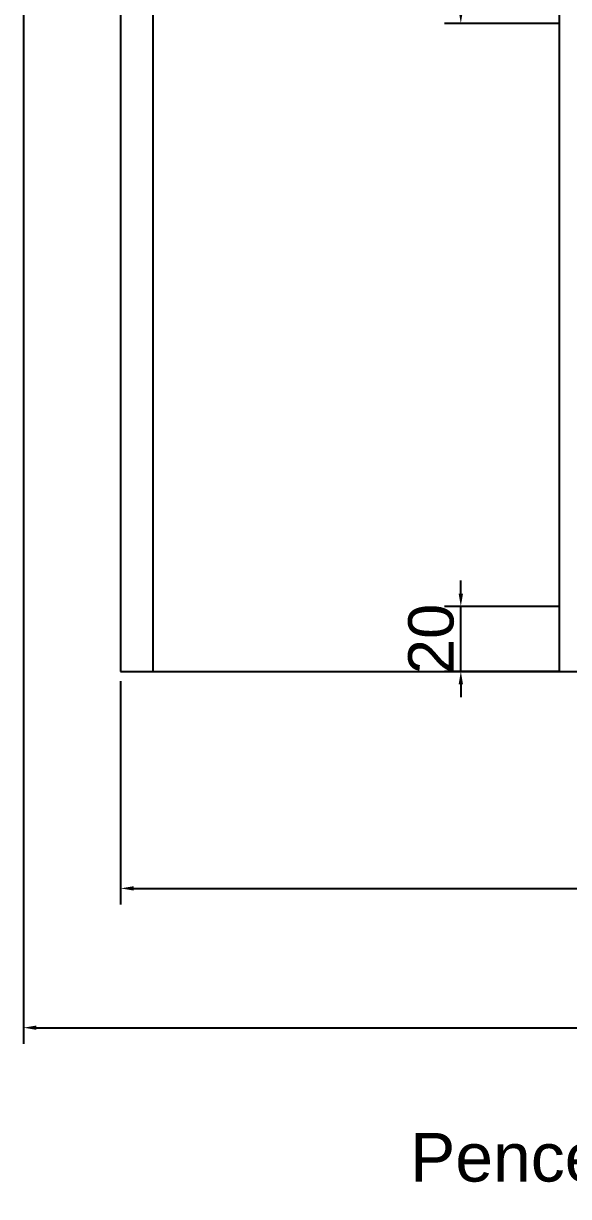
# Model space of a CAD drawing. Header units: centimetres. Extents: x -136 to 1955, y -1012 to 1233.
# Drawn here: x -30 to 138.3, y -1012.1 to -650 of the extents above; entities that cross this region are included whole.
import ezdxf
from ezdxf.enums import TextEntityAlignment as Align

# ---------------------------------------------------------------- set-up
doc = ezdxf.new("R2010")
doc.units = ezdxf.units.CM
for name, color, linetype in [('ON_DERZ', 8, 'Continuous'), ('ON_GORUNUS', 7, 'Continuous'), ('ON_OLCU', 4, 'Continuous'), ('ON_YAZI', 7, 'Continuous')]:
    doc.layers.add(name, color=color, linetype=linetype)
doc.styles.get("Standard").update_dxf_attribs({"font": 'Arial.ttf'})
doc.dimstyles.new('ISO-25', dxfattribs={"dimtxt": 2.5, "dimasz": 2.5, "dimexe": 1.25, "dimexo": 0.625, "dimtad": 1, "dimtxsty": 'Standard', "dimcen": 2.5, "dimadec": 0, "dimazin": 0, "dimtfac": 1, "dimtmove": 0, "dimatfit": 3, "dimfxl": 1, "dimarcsym": 0})

# ---------------------------------------------------------------- blocks, each defined once
blk = doc.blocks.new('*D152')
at = {"layer": 'Defpoints', "color": 0, "transparency": 16777216}
for p in [(0, -850), (773, -850), (773, -917)]:
    blk.add_point(p, dxfattribs=at)
at = {"layer": 'ON_OLCU', "color": 0, "lineweight": -2, "transparency": 16777216}
for p, q in [((0, -853), (0, -922)), ((773, -853), (773, -922)), ((4, -917), (769, -917))]:
    blk.add_line(p, q, dxfattribs=at)
at = {"layer": 'ON_OLCU', "color": 0, "transparency": 16777216}
for points in [[(4, -916.33), (4, -917.67), (0, -917)], [(769, -916.33), (769, -917.67), (773, -917)]]:
    blk.add_solid(points, dxfattribs=at)
at = {"layer": 'ON_OLCU', "color": 0, "transparency": 16777216, "insert": (386.5, -907.85), "char_height": 14, "attachment_point": 5}
blk.add_mtext('773', dxfattribs=at)
blk = doc.blocks.new('*D154')
at = {"layer": 'Defpoints', "color": 0, "transparency": 16777216}
for p in [(-30, -600), (803, -600), (803, -960)]:
    blk.add_point(p, dxfattribs=at)
at = {"layer": 'ON_OLCU', "color": 0, "lineweight": -2, "transparency": 16777216}
for p, q in [((-30, -603), (-30, -965)), ((803, -603), (803, -965)), ((-26, -960), (799, -960))]:
    blk.add_line(p, q, dxfattribs=at)
at = {"layer": 'ON_OLCU', "color": 0, "transparency": 16777216}
for points in [[(-26, -959.33), (-26, -960.67), (-30, -960)], [(799, -959.33), (799, -960.67), (803, -960)]]:
    blk.add_solid(points, dxfattribs=at)
at = {"layer": 'ON_OLCU', "color": 0, "transparency": 16777216, "insert": (386.5, -950.85), "char_height": 14, "attachment_point": 5}
blk.add_mtext('833', dxfattribs=at)
blk = doc.blocks.new('*D155')
at = {"layer": 'Defpoints', "color": 0, "transparency": 16777216}
for p in [(105, -830), (138.25, -830), (138.25, -850)]:
    blk.add_point(p, dxfattribs=at)
at = {"layer": 'ON_OLCU', "color": 0, "lineweight": -2, "transparency": 16777216}
for p, q in [((105, -826), (105, -822)), ((135.25, -830), (100, -830)), ((105, -850), (105, -830)), ((135.25, -850), (100, -850)), ((105, -854), (105, -858))]:
    blk.add_line(p, q, dxfattribs=at)
at = {"layer": 'ON_OLCU', "color": 0, "transparency": 16777216}
for points in [[(104.33, -826), (105.67, -826), (105, -830)], [(104.33, -854), (105.67, -854), (105, -850)]]:
    blk.add_solid(points, dxfattribs=at)
at = {"layer": 'ON_OLCU', "color": 0, "transparency": 16777216, "insert": (95.85, -840), "char_height": 14, "attachment_point": 5, "rotation": 90}
blk.add_mtext('20', dxfattribs=at)
blk = doc.blocks.new('*D156')
at = {"layer": 'Defpoints', "color": 0, "transparency": 16777216}
for p in [(105, -600), (138.25, -600), (138.25, -650)]:
    blk.add_point(p, dxfattribs=at)
at = {"layer": 'ON_OLCU', "color": 0, "lineweight": -2, "transparency": 16777216}
for p, q in [((135.25, -600), (100, -600)), ((105, -646), (105, -604)), ((135.25, -650), (100, -650))]:
    blk.add_line(p, q, dxfattribs=at)
at = {"layer": 'ON_OLCU', "color": 0, "transparency": 16777216}
for points in [[(104.33, -604), (105.67, -604), (105, -600)], [(104.33, -646), (105.67, -646), (105, -650)]]:
    blk.add_solid(points, dxfattribs=at)
at = {"layer": 'ON_OLCU', "color": 0, "transparency": 16777216, "insert": (95.85, -625), "char_height": 14, "attachment_point": 5, "rotation": 90}
blk.add_mtext('50', dxfattribs=at)

msp = doc.modelspace()

# ---------------------------------------------------------------- linework, layer by layer
at = {"layer": 'ON_DERZ'}
for p, q in [((10, -850), (10, -600)), ((135.5, -850), (135.5, -600))]:
    msp.add_line(p, q, dxfattribs=at)
at = {"layer": 'ON_GORUNUS'}
msp.add_lwpolyline([(0, -850), (773, -850), (773, -600), (0, -600)], close=True, dxfattribs=at)

# ---------------------------------------------------------------- texts
at = {"layer": 'ON_YAZI'}
msp.add_text('Pencere ust kotu 200 cm | Lento 50 cm | Bina yuksekligi 250 cm', height=15, dxfattribs=at).set_placement((386.5, -1000), align=Align.MIDDLE_CENTER)

# ---------------------------------------------------------------- dimensions: what is measured, and where the dimension line sits
at = {"layer": 'ON_OLCU'}
for base, p1, p2, picture, middle in [((803, -960), (-30, -600), (803, -600), '*D154', (386.5, -950.847)), ((773, -917), (0, -850), (773, -850), '*D152', (386.5, -907.847))]:
    dim = msp.add_linear_dim(base=base, p1=p1, p2=p2, dimstyle='ISO-25', override={"dimtxt": 14, "dimasz": 4, "dimexe": 5, "dimexo": 3, "dimgap": 2, "dimtix": 1, "dimatfit": 1}, dxfattribs=at)
    dim.commit()
    dim.dimension.update_dxf_attribs({"geometry": picture, "text_midpoint": middle})
for base, p1, p2, picture, middle in [((105, -600), (138.25, -650), (138.25, -600), '*D156', (95.852, -625)), ((105, -830), (138.25, -850), (138.25, -830), '*D155', (95.852, -840))]:
    dim = msp.add_linear_dim(base=base, p1=p1, p2=p2, angle=90, dimstyle='ISO-25', override={"dimtxt": 14, "dimasz": 4, "dimexe": 5, "dimexo": 3, "dimgap": 2, "dimtix": 1, "dimatfit": 1}, dxfattribs=at)
    dim.commit()
    dim.dimension.update_dxf_attribs({"geometry": picture, "text_midpoint": middle})

doc.saveas('drawing.dxf')
